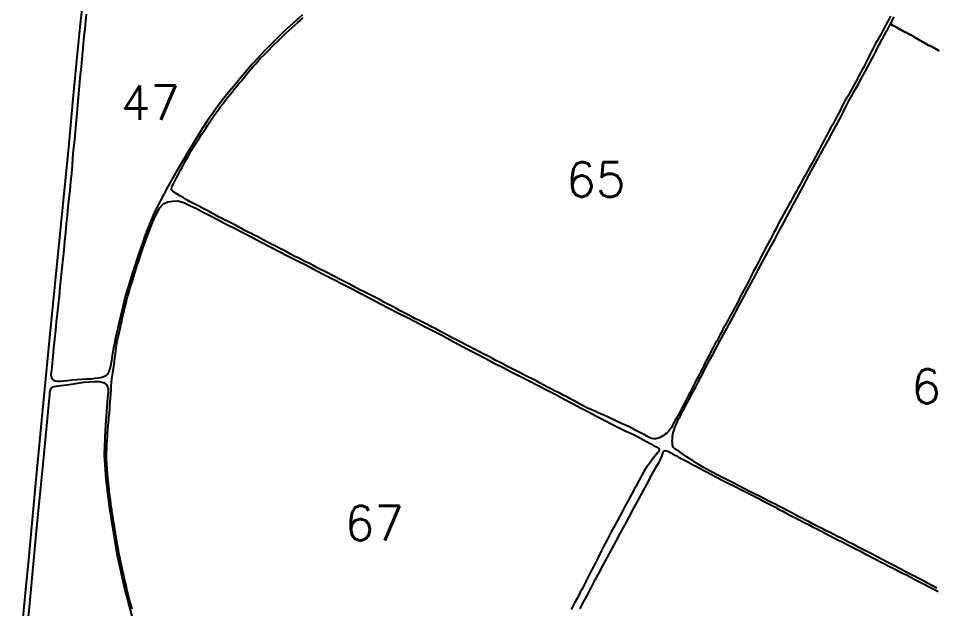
# Model space of a CAD drawing. Extents: x 739818 to 746118, y 7816232 to 7825142.
# Drawn here: x 742053 to 743088, y 7819654 to 7820319 of the extents above; entities that cross this region are included whole.
import ezdxf

# ---------------------------------------------------------------- set-up
doc = ezdxf.new("R2010")
doc.units = 0
doc.header["$MEASUREMENT"] = 0
for name, color, linetype in [('0114001148047', 5, 'Continuous'), ('0114001148048', 5, 'Continuous'), ('0114001148050', 5, 'Continuous'), ('0114001148065', 5, 'Continuous'), ('TEXTO_NUN_TAL', 7, 'Continuous')]:
    doc.layers.add(name, color=color, linetype=linetype)
for name, color, linetype, lineweight in [('0114001148066', 5, 'Continuous', 25), ('0114001148067', 5, 'Continuous', 25), ('0114001148068', 5, 'Continuous', 25), ('TEXTO_DIVERSOS', 7, 'Continuous', 5)]:
    doc.layers.add(name, color=color, linetype=linetype, lineweight=lineweight)
doc.styles.add('Simplex', font='simplex.shx')

msp = doc.modelspace()

# ---------------------------------------------------------------- linework, layer by layer
at = {"layer": '0114001148047', "elevation": 607.4}
msp.add_lwpolyline([(742373.2, 7820323.5), (742366, 7820317.1), (742358.7, 7820310.5), (742351.4, 7820303.7), (742344, 7820296.7), (742336.8, 7820289.6), (742329.8, 7820282.4), (742323, 7820275.1), (742316.4, 7820267.9), (742310.2, 7820260.5), (742304, 7820253.1), (742297.5, 7820245.4), (742290.8, 7820237.4), (742284.3, 7820229.3), (742278, 7820221), (742271.9, 7820212.6), (742266, 7820204.2), (742260.4, 7820195.6), (742255, 7820187), (742249.8, 7820178.3), (742244.6, 7820169.7), (742239.5, 7820161.3), (742234.6, 7820153), (742229.8, 7820145), (742225.2, 7820137.1), (742220.8, 7820129.2), (742216.6, 7820121.2), (742212.4, 7820113.4), (742208.4, 7820105.5), (742204.6, 7820097.4), (742201.2, 7820089.1), (742197.9, 7820080.9), (742194.9, 7820072.9), (742192.1, 7820064.8), (742189.4, 7820056.6), (742186.7, 7820048.5), (742183.9, 7820040.4), (742181.2, 7820032.3), (742178.7, 7820024.3), (742176.3, 7820016.4), (742174, 7820008.5), (742171.8, 7820000.6), (742170, 7819992.7), (742168, 7819984.8), (742166.2, 7819976.6), (742164.3, 7819968.6), (742162.7, 7819960.7), (742161.1, 7819953), (742159.7, 7819945.8), (742158.5, 7819939.2), (742157.6, 7819933), (742156.7, 7819927), (742155.2, 7819921.9), (742153.1, 7819918.2), (742150.5, 7819916), (742147.8, 7819914.7), (742145.3, 7819914), (742142.6, 7819913.5), (742139.2, 7819913.1), (742134.8, 7819912.6), (742129.7, 7819912.3), (742124.1, 7819912.1), (742118.4, 7819911.7), (742112.9, 7819911.2), (742108.2, 7819910.7), (742104, 7819910.3), (742099.9, 7819909.9), (742096.8, 7819909.8), (742094.3, 7819910.3), (742092.4, 7819911.3), (742091.3, 7819912.5), (742090.8, 7819913.2), (742090.2, 7819914.5), (742089.8, 7819917.1), (742090.1, 7819920.7), (742090.6, 7819925.1), (742091.3, 7819931), (742092, 7819938.4), (742092.8, 7819947.8), (742093.8, 7819957.5), (742094.8, 7819967.3), (742095.8, 7819977), (742096.8, 7819986.7), (742097.9, 7819996.5), (742098.9, 7820006.4), (742099.8, 7820016.5), (742100.8, 7820027.1), (742102, 7820037.7), (742103.1, 7820048.2), (742104.1, 7820058.4), (742105, 7820068.2), (742106, 7820077.8), (742107, 7820087.5), (742108, 7820097.2), (742108.9, 7820106.7), (742109.9, 7820116.2), (742110.9, 7820125.7), (742111.9, 7820135.1), (742112.8, 7820144.4), (742113.5, 7820153.4), (742114.1, 7820162.2), (742114.8, 7820170.6), (742115.8, 7820178.9), (742116.6, 7820187.3), (742117.4, 7820195.5), (742118.2, 7820203.9), (742118.9, 7820212.6), (742119.6, 7820221.4), (742120.4, 7820230.1), (742121.3, 7820238.8), (742122.1, 7820247.5), (742122.8, 7820256.2), (742123.7, 7820264.8), (742124.6, 7820273.5), (742125.4, 7820282), (742126.2, 7820290.4), (742127, 7820298.9), (742127.9, 7820307.6), (742128.6, 7820316.1), (742129.4, 7820324.3)], dxfattribs=at)
at = {"layer": '0114001148048', "linetype": 'ByBlock', "elevation": 603.2}
msp.add_lwpolyline([(742125.9, 7820346.9), (742122.4, 7820313.3), (742118.7, 7820275.7), (742114, 7820228.8), (742109.5, 7820178.1), (742087.9, 7819959.5), (742078.9, 7819866.4), (742072.1, 7819795.3), (742064.6, 7819712.9), (742060.1, 7819667.3), (742052.4, 7819588.7)], dxfattribs=at)
at = {"layer": '0114001148050', "linetype": 'ByBlock', "elevation": 626}
msp.add_lwpolyline([(742056.9, 7819576.3), (742065.1, 7819655.2), (742073.3, 7819745), (742080.6, 7819816.7), (742087.8, 7819891.3), (742088, 7819894.6), (742088.3, 7819898), (742088.9, 7819900.8), (742089.9, 7819902.8), (742091.3, 7819903.9), (742093.1, 7819904.3), (742097.6, 7819905), (742109.9, 7819906.4), (742126.6, 7819909), (742138.8, 7819909.8), (742144.6, 7819909.7), (742149.3, 7819908.2), (742152.5, 7819905.8), (742153.9, 7819901.7), (742153.9, 7819897.9), (742153.2, 7819891.6), (742150.7, 7819855.3), (742149.4, 7819827.1), (742151.4, 7819798.9), (742155.3, 7819766.2), (742163.8, 7819715.3), (742172.5, 7819676.2), (742182.5, 7819638.1)], dxfattribs=at)
at = {"layer": '0114001148065'}
msp.add_lwpolyline([(743036.1, 7820322), (743034.4, 7820318.6), (743032.7, 7820315.5), (743031, 7820312.2), (743029.2, 7820309), (743027.5, 7820305.8), (743025.9, 7820302.7), (743024.3, 7820299.9), (743022.6, 7820296.9), (743021, 7820294), (743019.3, 7820291), (743017.8, 7820288.1), (743016.2, 7820285.2), (743014.7, 7820282.3), (743013.2, 7820279.3), (743011.6, 7820276.2), (743010.1, 7820273.1), (743008.5, 7820270), (743007, 7820266.9), (743005.5, 7820263.9), (743003.9, 7820260.9), (743002.2, 7820257.9), (743000.6, 7820254.7), (742999, 7820251.5), (742997.3, 7820248.4), (742995.5, 7820245.1), (742993.7, 7820241.8), (742991.8, 7820238.4), (742989.9, 7820235.1), (742988.2, 7820232.2), (742986.6, 7820229.3), (742984.8, 7820226.3), (742983.2, 7820223.4), (742981.8, 7820220.5), (742980.3, 7820217.4), (742978.5, 7820214.2), (742976.6, 7820210.7), (742974.8, 7820207.1), (742972.9, 7820203.5), (742971, 7820199.9), (742969, 7820196.3), (742967, 7820192.8), (742965.1, 7820189.2), (742963.3, 7820185.7), (742961.4, 7820182.1), (742959.4, 7820178.5), (742957.5, 7820175), (742955.5, 7820171.2), (742953.5, 7820167.2), (742951.5, 7820163.2), (742949.4, 7820159.2), (742947.2, 7820155.1), (742944.9, 7820151.1), (742942.5, 7820147), (742940.3, 7820143.1), (742938.1, 7820139.1), (742935.8, 7820135.1), (742933.7, 7820131.3), (742931.6, 7820127.6), (742929.6, 7820123.9), (742927.6, 7820120.2), (742925.6, 7820116.5), (742923.6, 7820112.9), (742921.6, 7820109.3), (742919.6, 7820105.7), (742917.6, 7820102.3), (742915.7, 7820098.9), (742913.9, 7820095.5), (742912.2, 7820092.2), (742910.3, 7820088.8), (742908.3, 7820085), (742906.3, 7820081.1), (742904.3, 7820077.2), (742902.4, 7820073.4), (742900.5, 7820069.8), (742898.6, 7820066.3), (742896.8, 7820062.8), (742894.9, 7820059.4), (742893, 7820055.9), (742891.1, 7820052.3), (742889.4, 7820048.8), (742887.5, 7820045.3), (742885.6, 7820041.8), (742883.7, 7820038), (742881.8, 7820034.3), (742879.9, 7820030.6), (742878.1, 7820027), (742876.2, 7820023.4), (742874.4, 7820019.8), (742872.5, 7820016.4), (742870.6, 7820013), (742868.8, 7820009.5), (742867.1, 7820006.2), (742865.5, 7820002.9), (742863.8, 7819999.4), (742861.9, 7819995.9), (742860.1, 7819992.5), (742858.2, 7819989.1), (742856.4, 7819985.7), (742854.6, 7819982.4), (742852.9, 7819979.3), (742851.3, 7819976.2), (742849.5, 7819972.9), (742847.6, 7819969.5), (742845.8, 7819966), (742844.1, 7819962.7), (742842.1, 7819959.1), (742840.1, 7819955.4), (742838.1, 7819951.8), (742836.3, 7819948.2), (742834.4, 7819944.7), (742832.7, 7819941.3), (742830.9, 7819938), (742829.1, 7819934.6), (742827.3, 7819931.1), (742825.5, 7819927.5), (742823.7, 7819923.9), (742822, 7819920.5), (742820.3, 7819917.2), (742818.4, 7819913.8), (742816.7, 7819910.5), (742814.9, 7819907), (742813.1, 7819903.5), (742811.4, 7819900.2), (742809.8, 7819897.1), (742808.3, 7819894.3), (742806.9, 7819891.4), (742805.5, 7819888.6), (742804.2, 7819886), (742802.7, 7819883.4), (742801.1, 7819880.5), (742799.5, 7819877.5), (742798, 7819874.5), (742796.6, 7819871.8), (742795.2, 7819869.4), (742794.1, 7819867.4), (742792.9, 7819865.3), (742791.5, 7819862.9), (742790.2, 7819860.4), (742788.6, 7819857.6), (742787, 7819855.1), (742785.4, 7819853.2), (742783.9, 7819851.7), (742782.2, 7819850.5), (742780.2, 7819849.1), (742778.2, 7819847.8), (742776.3, 7819846.8), (742774.1, 7819845.9), (742771.6, 7819845.2), (742769.2, 7819845.1), (742766.7, 7819845.7), (742764.1, 7819846.8), (742761.3, 7819848.3), (742758.2, 7819849.9), (742755, 7819851.4), (742752, 7819852.9), (742749.1, 7819854.6), (742745.8, 7819856.3), (742742.1, 7819858.2), (742738, 7819860.3), (742733.7, 7819862.2), (742729.4, 7819864.1), (742725, 7819866.1), (742720.7, 7819868.2), (742716.3, 7819870.3), (742711.8, 7819872.3), (742707.3, 7819874.3), (742702.8, 7819876.2), (742698.3, 7819878.2), (742693.8, 7819880.3), (742689.6, 7819882.5), (742685.4, 7819884.8), (742680.9, 7819887.2), (742676.4, 7819889.7), (742671.8, 7819892.2), (742667.1, 7819894.5), (742662.5, 7819896.9), (742658, 7819899.1), (742653.7, 7819901.3), (742649.3, 7819903.5), (742645.1, 7819905.8), (742640.9, 7819908.1), (742636.5, 7819910.5), (742631.9, 7819912.8), (742627.3, 7819915.1), (742622.8, 7819917.4), (742618.4, 7819919.7), (742614, 7819921.9), (742609.5, 7819924.2), (742605, 7819926.5), (742600.5, 7819928.9), (742596, 7819931.3), (742591.2, 7819933.7), (742586.4, 7819936.2), (742581.5, 7819938.7), (742576.6, 7819941.2), (742571.8, 7819943.8), (742566.8, 7819946.3), (742561.9, 7819948.9), (742557.1, 7819951.3), (742552.3, 7819953.7), (742547.4, 7819956.3), (742542.6, 7819958.8), (742537.9, 7819961.3), (742533.4, 7819963.7), (742528.8, 7819966.2), (742524.1, 7819968.7), (742519.4, 7819971.2), (742514.7, 7819973.6), (742509.9, 7819976), (742505.2, 7819978.4), (742500.5, 7819980.7), (742496, 7819983), (742491.6, 7819985.3), (742487.1, 7819987.7), (742482.6, 7819990), (742478.2, 7819992.4), (742473.7, 7819994.8), (742469.3, 7819997.1), (742464.9, 7819999.5), (742460.6, 7820001.8), (742456.1, 7820004.1), (742451.5, 7820006.3), (742447, 7820008.6), (742442.4, 7820010.9), (742437.7, 7820013.4), (742433, 7820016), (742428.4, 7820018.4), (742423.9, 7820020.7), (742419.3, 7820023), (742414.9, 7820025.3), (742410.5, 7820027.5), (742406.2, 7820029.8), (742401.9, 7820032), (742397.6, 7820034.2), (742393.3, 7820036.3), (742389, 7820038.5), (742384.9, 7820040.7), (742380.8, 7820042.8), (742376.5, 7820045), (742372.3, 7820047.1), (742368.1, 7820049.2), (742363.8, 7820051.4), (742359.7, 7820053.6), (742355.6, 7820055.8), (742351.5, 7820057.9), (742347.4, 7820060), (742343.4, 7820062), (742339.6, 7820063.9), (742335.9, 7820065.9), (742332.1, 7820067.9), (742328.6, 7820069.8), (742325.2, 7820071.6), (742322, 7820073.4), (742318.7, 7820075), (742315.3, 7820076.7), (742311.7, 7820078.4), (742308.1, 7820080.3), (742304.4, 7820082.3), (742300.6, 7820084.4), (742296.7, 7820086.4), (742293, 7820088.4), (742289.3, 7820090.2), (742285.8, 7820092), (742282.2, 7820093.8), (742278.5, 7820095.7), (742274.7, 7820097.8), (742270.8, 7820099.9), (742266.9, 7820102), (742263.2, 7820103.9), (742259.6, 7820105.8), (742256.1, 7820107.6), (742253.1, 7820109.2), (742249.5, 7820111), (742245.8, 7820113), (742242, 7820115.1), (742238.3, 7820117.3), (742234.9, 7820119.2), (742231.7, 7820121), (742228.8, 7820122.9), (742226.5, 7820125), (742225.3, 7820126.2), (742225.6, 7820129.6), (742227.4, 7820132.8), (742229, 7820135.9), (742230.7, 7820139), (742232.3, 7820142.2), (742234, 7820145.3), (742235.6, 7820148.2), (742237.2, 7820151.2), (742238.8, 7820154.2), (742240.5, 7820157.4), (742242.2, 7820160.6), (742244, 7820163.8), (742246, 7820167.2), (742248, 7820170.8), (742250.1, 7820174.3), (742252.3, 7820177.8), (742254.6, 7820181.3), (742257, 7820184.8), (742259.3, 7820188.5), (742261.7, 7820192.1), (742264, 7820195.6), (742266.2, 7820199.2), (742268.5, 7820202.7), (742270.8, 7820206.2), (742273.1, 7820209.6), (742275.6, 7820213), (742278.2, 7820216.5), (742280.7, 7820219.9), (742283.4, 7820223.4), (742286, 7820226.8), (742288.6, 7820230.1), (742291.1, 7820233.3), (742293.6, 7820236.3), (742296.1, 7820239.4), (742298.7, 7820242.5), (742301.3, 7820245.8), (742304.1, 7820249.1), (742306.8, 7820252.4), (742309.5, 7820255.7), (742312.1, 7820259), (742314.7, 7820262), (742317.5, 7820265.1), (742320.3, 7820268.3), (742323.2, 7820271.6), (742326.2, 7820274.8), (742329.3, 7820278), (742332.3, 7820281), (742335.3, 7820284.1), (742338.4, 7820287.2), (742341.5, 7820290.3), (742344.7, 7820293.4), (742347.9, 7820296.5), (742351.1, 7820299.6), (742354.2, 7820302.8), (742357.5, 7820305.9), (742360.9, 7820308.9), (742364.3, 7820311.9), (742367.6, 7820314.8), (742370.8, 7820317.5), (742373.9, 7820320.4)], dxfattribs=at)
at = {"layer": '0114001148066'}
for points in [[(743088.4, 7819676.9), (743077.1, 7819682.9), (743069.6, 7819686.8), (743062.2, 7819690.6), (743054.6, 7819694.5), (743047.1, 7819698.5), (743039.8, 7819702.2), (743033, 7819705.6), (743026.1, 7819709.3), (743022.6, 7819711.2), (743015.4, 7819715), (743007.9, 7819718.9), (743004.2, 7819720.8), (743000.5, 7819722.7), (742996.7, 7819724.7), (742992.8, 7819726.7), (742988.8, 7819728.8), (742984.8, 7819730.8), (742980.6, 7819733), (742976.4, 7819735.1), (742972.1, 7819737.2), (742967.9, 7819739.4), (742963.7, 7819741.5), (742959.7, 7819743.6), (742955.8, 7819745.5), (742952, 7819747.5), (742948.2, 7819749.4), (742944.3, 7819751.4), (742940.3, 7819753.5), (742936.1, 7819755.7), (742931.8, 7819757.9), (742927.5, 7819760.2), (742923.2, 7819762.4), (742918.9, 7819764.6), (742914.6, 7819766.8), (742910.3, 7819769.1), (742906.1, 7819771.3), (742901.8, 7819773.5), (742897.5, 7819775.7), (742893.3, 7819777.9), (742889.1, 7819780), (742885, 7819782), (742881.3, 7819783.9), (742878, 7819785.5), (742872.2, 7819788.5), (742865.9, 7819791.8), (742858.8, 7819795.4), (742851.2, 7819799.3), (742842.8, 7819803.4), (742834.1, 7819808.1), (742825.2, 7819813), (742817.3, 7819817.8), (742813.6, 7819820.3), (742809.7, 7819822.7), (742805.8, 7819825.3), (742799, 7819830), (742796.1, 7819832), (742793.4, 7819833.5), (742791.3, 7819835.3), (742790.3, 7819837.8), (742790.1, 7819840.3), (742790, 7819842.8), (742790.1, 7819845.3), (742790.4, 7819847.9), (742790.8, 7819850.4), (742791.4, 7819852.9), (742792.1, 7819855.5), (742793, 7819858), (742794, 7819860.5), (742795.1, 7819862.9), (742796.4, 7819865.4), (742797.6, 7819868), (742798.8, 7819870.5), (742799.9, 7819872.9), (742801.1, 7819875.2), (742802.4, 7819877.6), (742803.7, 7819879.9), (742805, 7819882.3), (742806.4, 7819885.1), (742809.7, 7819891), (742813, 7819897.3), (742816.1, 7819903.2), (742819.3, 7819909.2), (742822.4, 7819914.9), (742825.7, 7819921.3), (742828.8, 7819927.6), (742832, 7819933.8), (742835.6, 7819940.4), (742839.9, 7819948.3), (742844.6, 7819957), (742849.3, 7819965.6), (742853.8, 7819973.7), (742858.3, 7819981.9), (742862.5, 7819990.1), (742866.6, 7819997.7), (742870.8, 7820005.4), (742874.9, 7820013.2), (742879, 7820020.7), (742883, 7820028.3), (742886.9, 7820035.9), (742891.5, 7820044), (742895.5, 7820051.6), (742901.5, 7820062.8), (742905.5, 7820070.2), (742909.3, 7820077.5), (742915.3, 7820088.4), (742919.2, 7820095.5), (742922.7, 7820102.1), (742926.5, 7820109.1), (742930.1, 7820115.9), (742933.9, 7820123), (742937.5, 7820129.7), (742941, 7820136.4), (742944.8, 7820143.6), (742949, 7820151.2), (742953, 7820158.8), (742957.2, 7820166.4), (742961.3, 7820173.8), (742965.7, 7820181.6), (742970.1, 7820189.7), (742974.5, 7820197.8), (742978.6, 7820205.4), (742982.3, 7820212.7), (742984, 7820216.2), (742985.6, 7820219.5), (742987.4, 7820222.8), (742989.3, 7820226.3), (742991.2, 7820229.7), (742992.9, 7820232.9), (742994.4, 7820235.8), (742995.9, 7820238.6), (742999.6, 7820245), (743003.4, 7820252), (743007.2, 7820258.7), (743010.5, 7820265), (743013.5, 7820270.5), (743015.2, 7820273.7), (743016.9, 7820276.9), (743018.4, 7820280), (743019.8, 7820282.8), (743021.1, 7820285.3), (743025.2, 7820293.1), (743026.5, 7820295.6), (743027.8, 7820297.9), (743029.1, 7820300.3), (743030.4, 7820302.7), (743031.7, 7820305.1), (743033, 7820307.3), (743034.2, 7820309.5), (743035.3, 7820311.7), (743036.8, 7820314.3), (743037.1, 7820312.1), (743038.7, 7820311.4), (743040.6, 7820310.5), (743043.1, 7820309), (743045.8, 7820307.7), (743047.8, 7820306.6), (743050, 7820305.5), (743052, 7820304.3), (743054.4, 7820303), (743057.1, 7820301.8), (743059.7, 7820300.4), (743062.4, 7820298.8), (743065.1, 7820297.2), (743067.6, 7820295.7), (743070.2, 7820294.2), (743073, 7820292.6), (743075.7, 7820291), (743078.7, 7820289.4), (743081.7, 7820288.1), (743084.5, 7820286.7), (743087.6, 7820284.8), (743091.1, 7820282.8)], [(743091.1, 7820282.8), (743087.6, 7820284.8), (743084.5, 7820286.7), (743081.7, 7820288.1), (743078.7, 7820289.4), (743075.7, 7820291), (743073, 7820292.6), (743070.2, 7820294.2), (743067.6, 7820295.7), (743065.1, 7820297.2), (743062.4, 7820298.8), (743059.7, 7820300.4), (743057.1, 7820301.8), (743054.4, 7820303), (743052, 7820304.3), (743050, 7820305.5), (743047.8, 7820306.6), (743045.8, 7820307.7), (743043.1, 7820309), (743040.6, 7820310.5), (743038.7, 7820311.4), (743037.1, 7820312.1), (743036.8, 7820314.3), (743038.4, 7820317.6), (743040.2, 7820321)]]:
    msp.add_lwpolyline(points, dxfattribs=at)
at = {"layer": '0114001148067'}
msp.add_lwpolyline([(742180.8, 7819653.1), (742179.7, 7819657.4), (742178.5, 7819661.9), (742177.3, 7819666.5), (742176.2, 7819671.1), (742175.1, 7819675.5), (742174.1, 7819679.8), (742173.1, 7819684.1), (742172.1, 7819688.4), (742171.2, 7819692.7), (742170.2, 7819696.9), (742169.3, 7819701.3), (742168.2, 7819705.7), (742167.3, 7819710.2), (742166.3, 7819714.7), (742165.5, 7819719.2), (742164.8, 7819723.5), (742164, 7819727.7), (742163.3, 7819731.8), (742162.6, 7819735.8), (742162, 7819739.4), (742161.4, 7819743), (742160.9, 7819746.6), (742160.3, 7819750.2), (742159.7, 7819753.8), (742159.1, 7819757.6), (742158.4, 7819761.4), (742157.9, 7819765.1), (742157.3, 7819768.8), (742156.8, 7819772.4), (742156.4, 7819776.1), (742155.4, 7819783.5), (742155, 7819787.3), (742154.6, 7819791.1), (742154.2, 7819794.8), (742153.8, 7819798.2), (742153.5, 7819801.4), (742153.2, 7819804.9), (742152.6, 7819812.4), (742152.5, 7819816.5), (742152.2, 7819820.6), (742152.1, 7819824.9), (742152.2, 7819829.4), (742152.3, 7819834.1), (742152.5, 7819838.8), (742152.8, 7819843.3), (742153.1, 7819847.5), (742153.3, 7819851.7), (742153.5, 7819855.5), (742153.9, 7819861), (742154.1, 7819863.4), (742154.5, 7819866.3), (742154.8, 7819869.1), (742155.2, 7819871.9), (742155.5, 7819874.9), (742155.7, 7819878.4), (742155.9, 7819882.4), (742156.2, 7819886.8), (742156.5, 7819891.2), (742156.8, 7819895.6), (742157.1, 7819900.1), (742157.3, 7819904.4), (742157.6, 7819908.6), (742158, 7819912.9), (742158.7, 7819917.3), (742159.4, 7819921.9), (742160.2, 7819926.7), (742161, 7819931.5), (742161.5, 7819936.2), (742162, 7819940.9), (742162.6, 7819945.5), (742163.3, 7819950.3), (742164.2, 7819955.2), (742165.3, 7819960), (742166.3, 7819964.7), (742167.4, 7819969.2), (742168.2, 7819973.4), (742169.2, 7819977.7), (742170.2, 7819982.2), (742171.2, 7819986.7), (742172.3, 7819991.3), (742173.4, 7819996.1), (742174.6, 7820000.7), (742175.8, 7820005.3), (742177.1, 7820009.9), (742178.5, 7820014.6), (742179.9, 7820019.1), (742181.3, 7820023.3), (742182.6, 7820027.6), (742183.9, 7820032.3), (742185.4, 7820037.2), (742187.1, 7820042.1), (742188.8, 7820047), (742190.4, 7820051.9), (742191.9, 7820056.5), (742193.5, 7820061.2), (742195.2, 7820066.1), (742196.9, 7820070.8), (742198.5, 7820075.2), (742200.2, 7820079.6), (742201.9, 7820084.4), (742203.8, 7820089.1), (742205.6, 7820093.3), (742207.5, 7820097.4), (742209.8, 7820101.7), (742212, 7820105.7), (742215, 7820109.1), (742217, 7820110.7), (742221.3, 7820112.5), (742226.7, 7820113.4), (742232.6, 7820113.6), (742239.1, 7820111.8), (742246.1, 7820108.5), (742253.6, 7820104.8), (742261.6, 7820100.6), (742270, 7820096.3), (742278.8, 7820091.8), (742287.7, 7820087.1), (742297, 7820082.3), (742306.6, 7820077.4), (742316.5, 7820072.3), (742326.5, 7820067), (742336.7, 7820061.7), (742346.8, 7820056.5), (742357, 7820051.3), (742367.3, 7820046.1), (742377.5, 7820040.9), (742387.7, 7820035.6), (742397.9, 7820030.2), (742408.3, 7820024.9), (742418.7, 7820019.6), (742429.2, 7820014.2), (742439.5, 7820008.8), (742449.9, 7820003.4), (742460.2, 7819997.9), (742470.5, 7819992.4), (742480.7, 7819987.3), (742490.8, 7819982.3), (742500.9, 7819977.2), (742510.8, 7819972), (742520.5, 7819967), (742530.1, 7819962), (742539.6, 7819956.9), (742549.3, 7819951.7), (742559.1, 7819946.5), (742568.9, 7819941.3), (742579, 7819936), (742589.1, 7819930.7), (742599.2, 7819925.6), (742609.2, 7819920.4), (742619, 7819915.6), (742628.8, 7819910.5), (742638.9, 7819905.3), (742648.9, 7819900.1), (742658.6, 7819895.1), (742668.2, 7819890.1), (742677.7, 7819885.2), (742686.7, 7819880.3), (742695.4, 7819875.5), (742704.4, 7819870.7), (742713.1, 7819866.3), (742721.8, 7819861.8), (742730.2, 7819857.6), (742737.8, 7819853.9), (742744.8, 7819850.7), (742751, 7819847.7), (742756.7, 7819844.5), (742761.6, 7819841.8), (742765.7, 7819839.4), (742769.3, 7819837.4), (742772.2, 7819836.2), (742773.6, 7819835.4), (742774.4, 7819834.8), (742775, 7819833.9), (742775.3, 7819833.4), (742775.4, 7819832.7), (742775.1, 7819831.4), (742773.9, 7819829.8), (742772.3, 7819827.9), (742770.4, 7819825.8), (742767.2, 7819821.8), (742765.8, 7819819.7), (742764.2, 7819817.4), (742762.5, 7819815), (742761, 7819813.2), (742757.5, 7819807.5), (742755.2, 7819803.5), (742752.8, 7819798.5), (742751, 7819795.2), (742749.2, 7819791.8), (742747.2, 7819788.4), (742745, 7819784.3), (742742.6, 7819779.8), (742740, 7819775), (742736.7, 7819768.8), (742734.7, 7819765), (742730.4, 7819757.2), (742726, 7819748.9), (742723.6, 7819744.6), (742721.3, 7819740.1), (742718.8, 7819735.7), (742716.6, 7819731.3), (742714.3, 7819727.2), (742712, 7819722.9), (742709.7, 7819718.4), (742705.6, 7819710), (742703.8, 7819706), (742701.7, 7819702.1), (742699.7, 7819698.2), (742697.5, 7819694), (742695.2, 7819689.6), (742692.8, 7819685), (742690.6, 7819680.4), (742688.3, 7819675.6), (742686.3, 7819672.1), (742683.2, 7819666), (742679.5, 7819659.4), (742675.9, 7819652.7)], dxfattribs=at)
at = {"layer": '0114001148068'}
msp.add_lwpolyline([(742686.1, 7819653.4), (742688.6, 7819658.2), (742693.5, 7819667.8), (742698.4, 7819677.2), (742703.2, 7819686.2), (742707.9, 7819694.8), (742712.5, 7819703.5), (742717, 7819711.8), (742721.7, 7819720.7), (742726.6, 7819729.6), (742731.4, 7819738.4), (742736.4, 7819747.7), (742741.7, 7819757.4), (742747.1, 7819767.6), (742752.6, 7819777.8), (742758, 7819787.6), (742762.7, 7819796.3), (742767.3, 7819805.6), (742769.9, 7819810.3), (742772.5, 7819814.7), (742775.1, 7819818.7), (742777.3, 7819822.6), (742778.8, 7819826.2), (742779.4, 7819829), (742779.9, 7819830.6), (742780.9, 7819831.7), (742782.2, 7819832.2), (742783.9, 7819831.8), (742785.7, 7819830.9), (742787.6, 7819829.9), (742789.1, 7819829.1), (742790.4, 7819828.4), (742792.5, 7819827.2), (742794.8, 7819825.9), (742797.2, 7819824.5), (742802.2, 7819821.8), (742807.5, 7819819.1), (742813.5, 7819816), (742819.6, 7819812.7), (742824.9, 7819809.8), (742829.4, 7819807.4), (742834.3, 7819804.8), (742839.8, 7819802), (742846.2, 7819798.6), (742852.9, 7819795.2), (742860.2, 7819791.6), (742867.2, 7819788.2), (742874.7, 7819784.3), (742883.2, 7819780), (742887.7, 7819777.7), (742892.2, 7819775.3), (742896.7, 7819772.9), (742901.2, 7819770.6), (742905.5, 7819768.3), (742910, 7819765.9), (742914.6, 7819763.4), (742919.2, 7819760.9), (742924, 7819758.4), (742928.9, 7819755.9), (742933.8, 7819753.4), (742938.7, 7819750.9), (742943.6, 7819748.5), (742948.2, 7819746.1), (742952.9, 7819743.8), (742957.7, 7819741.3), (742962.5, 7819738.7), (742967.4, 7819736.1), (742972.4, 7819733.5), (742977.3, 7819731), (742982.2, 7819728.5), (742987.1, 7819726.1), (742991.8, 7819723.6), (742996.6, 7819721.1), (743001.4, 7819718.7), (743006, 7819716.4), (743010.7, 7819713.9), (743015.4, 7819711.4), (743020, 7819709), (743024.7, 7819706.5), (743029.5, 7819704.1), (743034.2, 7819701.7), (743039.2, 7819699.3), (743044.1, 7819696.8), (743049, 7819694.2), (743054, 7819691.6), (743059, 7819689), (743064.2, 7819686.2), (743069.5, 7819683.5), (743074.7, 7819680.8), (743079.9, 7819678.1), (743085, 7819675.6), (743090, 7819673.1)], dxfattribs=at)

# ---------------------------------------------------------------- texts
at = {"layer": 'TEXTO_DIVERSOS', "linetype": 'Continuous', "style": 'Simplex'}
msp.add_text('6928', height=39, dxfattribs=at).set_placement((743059.6, 7819884.9))
at = {"layer": 'TEXTO_NUN_TAL', "linetype": 'Continuous', "style": 'Simplex'}
for s, p in [('47', (742168, 7820204.9)), ('65', (742670.4, 7820118.1)), ('67', (742420.7, 7819730.6))]:
    msp.add_text(s, height=39, dxfattribs=at).set_placement(p)

doc.saveas('drawing.dxf')
